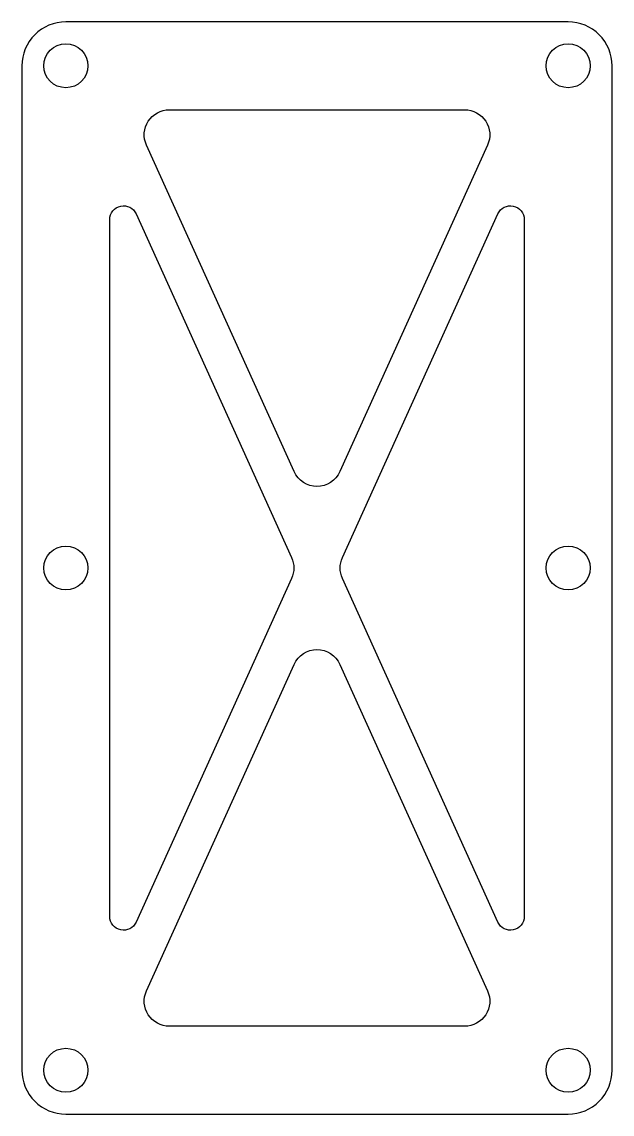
# Model space of a CAD drawing. Header units: millimetres. Extents: x -3.5 to 43.5, y -87 to 0.
import ezdxf

# ---------------------------------------------------------------- set-up
doc = ezdxf.new("R2010")
doc.units = ezdxf.units.MM

msp = doc.modelspace()

# ---------------------------------------------------------------- linework, layer by layer
for points in [[(40, 0), (0, 0, 0.414214), (-3.5, -3.5), (-3.5, -83.5, 0.414214), (0, -87), (40, -87, 0.414214), (43.5, -83.5), (43.5, -3.5, 0.414214)], [(18.178, -35.827), (6.423, -9.824, -0.544797), (8.245, -7), (31.755, -7, -0.544797), (33.577, -9.824), (21.822, -35.827, -0.645376)], [(3.5, -71.255), (3.5, -15.745, -0.807435), (5.602, -15.292), (17.981, -42.676, -0.215528), (17.981, -44.324), (5.602, -71.708, -0.807435)], [(36.5, -15.745), (36.5, -71.255, -0.807435), (34.398, -71.708), (22.019, -44.324, -0.215528), (22.019, -42.676), (34.398, -15.292, -0.807435)], [(21.822, -51.173), (33.577, -77.176, -0.544797), (31.755, -80), (8.245, -80, -0.544797), (6.423, -77.176), (18.178, -51.173, -0.645376)]]:
    msp.add_lwpolyline(points, format="xyb", close=True)
for centre in [(0, -3.5), (40, -3.5), (0, -43.5), (40, -43.5), (0, -83.5), (40, -83.5)]:
    msp.add_circle(centre, 1.75)

doc.saveas('drawing.dxf')
